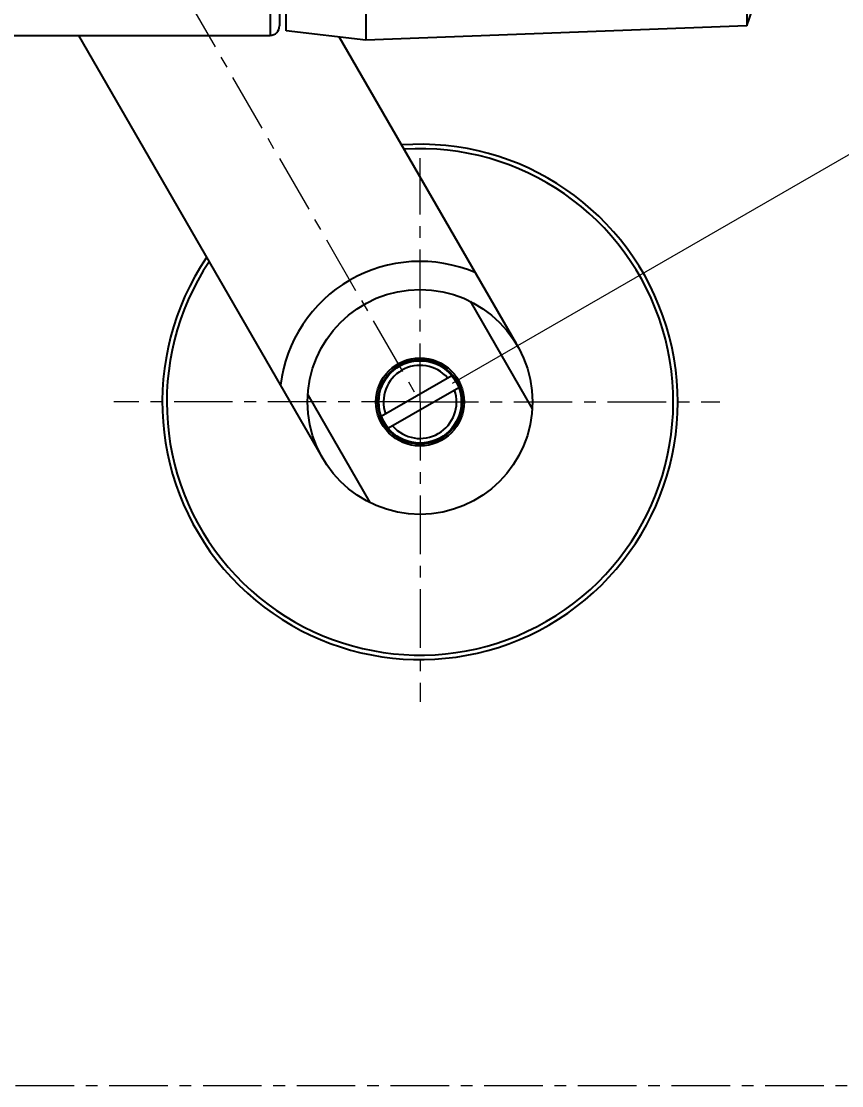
# Model space of a CAD drawing. Extents: x 0 to 1128, y 0 to 827.
# Drawn here: x 308.3 to 395.9, y 148.9 to 262.5 of the extents above; entities that cross this region are included whole.
import ezdxf

# ---------------------------------------------------------------- set-up
doc = ezdxf.new("R2010")
doc.units = 0
doc.header["$LTSCALE"] = 10
doc.header["$MEASUREMENT"] = 0
doc.header["$PDMODE"] = 3
doc.header["$PDSIZE"] = -10
doc.linetypes.add('CENTER', pattern=[2, 1.25, -0.25, 0.25, -0.25])
doc.linetypes.add('CENTER2', pattern=[28.575000000000003, 19.05, -3.175, 3.175, -3.175])
doc.layers.get('0').update_dxf_attribs({"linetype": 'CONTINUOUS'})
doc.layers.get('DEFPOINTS').update_dxf_attribs({"linetype": 'CONTINUOUS'})
doc.layers.add('Cneter', color=1, linetype='CENTER2', lineweight=13)
doc.styles.add('Daelim Dimension', font='')
doc.styles.get('Daelim Dimension').set_extended_font_data('NanumGothic')
doc.dimstyles.new('DEFAULT', dxfattribs={"dimscale": 2, "dimtxt": 2, "dimasz": 2, "dimexe": 0, "dimexo": 2, "dimgap": 1, "dimtad": 1, "dimdec": 1, "dimzin": 9, "dimdsep": 46, "dimtxsty": 'Daelim Dimension', "dimcen": 0.5, "dimclrd": 252, "dimclre": 252, "dimclrt": 3, "dimadec": 1, "dimazin": 0, "dimtfac": 1, "dimtdec": 1, "dimtix": 1, "dimtmove": 0, "dimatfit": 3, "dimfxl": 1, "dimtolj": 1, "dimtzin": 1, "dimlwd": 9, "dimlwe": 9, "dimarcsym": 0})

# ---------------------------------------------------------------- blocks, each defined once
blk = doc.blocks.new('*D5')
at = {"color": 5, "lineweight": 9, "ltscale": 0.5, "transparency": 16777216}
for p, q in [((319.3667677681377, 284.4526436447142), (381.9461223990398, 320.5828508865777)), ((382.2140715914709, 316.1187492714399), (413.2094315428905, 262.4332110366943)), ((354.3621277195572, 223.838902179693), (416.9414823504594, 259.9691094215565))]:
    blk.add_line(p, q, dxfattribs=at)
at = {"color": 5, "ltscale": 0.5, "transparency": 16777216}
for points in [[(382.7914218606605, 316.4520826047732), (381.6367213222812, 315.7854159381066), (380.2140715914709, 319.5828508865777)], [(413.7867818120801, 262.7665443700276), (412.6320812737008, 262.099877703361), (415.2094315428905, 258.9691094215565)]]:
    blk.add_solid(points, dxfattribs=at)
at = {"layer": 'DEFPOINTS', "color": 0, "ltscale": 0.5, "transparency": 16777216}
for p in [(315.9026661529999, 282.4526436447142), (415.2094315428905, 258.9691094215565), (350.8980261044194, 221.838902179693)]:
    blk.add_point(p, dxfattribs=at)
at = {"color": 7, "ltscale": 0.5, "transparency": 16777216, "insert": (406.6247098559007, 288.6537341960386), "char_height": 10, "attachment_point": 5, "rotation": 299.9999999999994, "style": 'Daelim Dimension'}
blk.add_mtext('\\A1;70', dxfattribs=at)

msp = doc.modelspace()

# ---------------------------------------------------------------- linework, layer by layer
at = {"color": 9, "linetype": 'Continuous'}
msp.add_line((334.8980261044198, 303.9606804445927), (334.8980261044198, 260.9606804445927), dxfattribs=at)
at = {"color": 7, "linetype": 'Continuous'}
for p, q in [((336.5980261044199, 261.4606804445927), (336.5980261044199, 303.4606804445927)), ((345.0980261044199, 303.3506301811927), (345.0980261044199, 260.4608553384927)), ((335.8980261044198, 302.9606804445927), (335.8980261044198, 261.9606804445927)), ((385.78068168922, 302.9606804445927), (385.78068168922, 261.9606804619927)), ((345.0980261044199, 260.4608553384927), (336.5980261044199, 261.4606804445927)), ((385.78068168922, 261.9606804445927), (345.0980261044199, 260.4606804445927)), ((276.8980232963199, 260.9606804445927), (334.8980261044198, 260.9606804445927)), ((314.4546504314199, 260.9606804445927), (340.5057212589197, 215.8389021796926)), ((361.1765359142198, 228.0360009628926), (342.2635429976199, 260.7942656176927)), ((356.2416553518199, 232.5834648261927), (362.87490493262, 221.0943395330926)), ((346.7682791089198, 220.3206170438926), (354.2777730998198, 224.6562254210927)), ((355.0277730998198, 223.3571873153927), (347.5182791089198, 219.0215789381926)), ((338.9211472762197, 222.5834648261927), (345.5543968569198, 211.0943395330926))]:
    msp.add_line(p, q, dxfattribs=at)
for radius in [12, 4.7, 4.5, 4.425, 4.4]:
    msp.add_circle((350.8980261044198, 221.8389021796926), radius, dxfattribs=at)
for centre, radius, start, end in [((324.09806970062, 282.4606726633926), 64.9999556925, 341.615960163698, 352.6566827890015), ((334.8980261044198, 261.9606804445927), 1, 270, 0), ((350.8980261044198, 221.8389021796926), 27.5, 145.9141646786969, 94.08583532129703)]:
    msp.add_arc(centre, radius, start, end, dxfattribs=at)
at = {"color": 9, "linetype": 'Continuous'}
for centre, radius, start, end in [((350.8980261044198, 221.8389021795927), 27.023929471, 146.3783309949019, 93.62270388779953), ((350.8980261044198, 221.8389021796926), 15, 66.86989764580238, 173.1301023542003), ((350.8980261044198, 221.8389021796926), 3.9, 41.08746797320307, 198.912511495501), ((350.8980261044198, 221.8389021796926), 3.9, 221.0874679732027, 18.91251149550098)]:
    msp.add_arc(centre, radius, start, end, dxfattribs=at)
at = {"layer": 'Cneter', "color": 1, "linetype": 'CENTER', "lineweight": 5, "ltscale": 0.5}
for p, q in [((315.9026661529999, 282.4526436447142), (350.8980261044196, 221.8389021796927)), ((350.8980261044194, 221.8389021796926), (350.8980261044194, 247.8367380947926)), ((350.8980261044194, 221.8389021796926), (318.2135432905393, 221.8389021796926)), ((350.8980261044194, 221.8389021796926), (382.8923536499692, 221.8389021796926)), ((350.8980261044194, 221.8389021796926), (350.8980261044194, 189.8290109638629)), ((433.9923781691657, 148.858064285053), (280.8980265281698, 148.858064285053))]:
    msp.add_line(p, q, dxfattribs=at)

# ---------------------------------------------------------------- dimensions: what is measured, and where the dimension line sits
at = {"color": 5, "ltscale": 0.5}
dim = msp.add_linear_dim(base=(415.2094315428905, 258.9691094215565), p1=(315.9026661529999, 282.4526436447142), p2=(350.8980261044194, 221.838902179693), angle=299.9999999999993, dimstyle='DEFAULT', override={"dimtxt": 5, "dimexe": 1, "dimdec": 0, "dimclrd": 5, "dimclre": 5, "dimclrt": 7}, dxfattribs=at)
dim.commit()
dim.dimension.update_dxf_attribs({"geometry": '*D5', "text_midpoint": (400.2094315428881, 284.9498715350944), "dimtype": 161})

doc.saveas('drawing.dxf')
